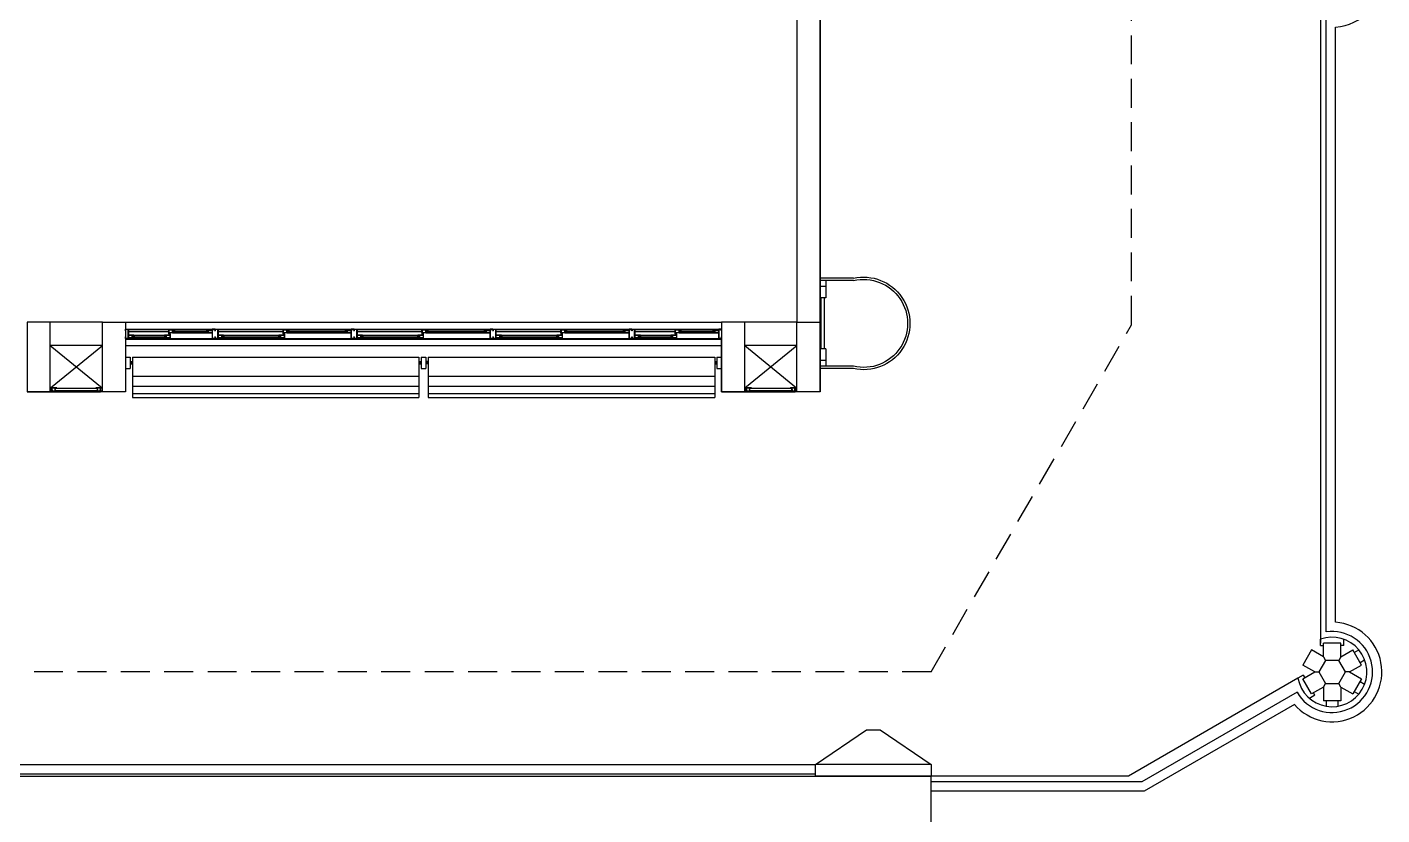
# Model space of a CAD drawing. Header units: millimetres. Extents: x 2801 to 3319, y 1187 to 1422.
# Drawn here: x 3026.32 to 3038.03, y 1337.69 to 1344.5 of the extents above; entities that cross this region are included whole.
import ezdxf

# ---------------------------------------------------------------- set-up
doc = ezdxf.new("R2010")
doc.units = ezdxf.units.MM
doc.linetypes.add('HIDDEN', pattern=[0.375, 0.25, -0.125])
for name, color, linetype in [('AR- ALV1', 235, 'Continuous'), ('AR-ALV', 2, 'Continuous'), ('AR-BRISES', 1, 'Continuous'), ('AR-CORRIMAO-V1', 2, 'Continuous'), ('AR-ESQ', 1, 'Continuous'), ('AR-ESTC', 3, 'Continuous'), ('AR-ESTMA-C', 3, 'Continuous'), ('AR-ESTMA-V', 1, 'Continuous'), ('AR-PEITORIL', 1, 'Continuous'), ('AR-PISO-V1', 1, 'Continuous'), ('AR-PROJ', 1, 'HIDDEN'), ('AR-SHAFT', 1, 'Continuous'), ('BR-LINHAS', 1, 'Continuous'), ('BR-MONTANTE', 242, 'Continuous'), ('BR-PAINEL', 1, 'Continuous'), ('BR-SUPORTE', 1, 'Continuous'), ('DT-ESQ-BAGUETE-C', 2, 'Continuous'), ('DT-ESQ-BAGUETE-V', 1, 'Continuous'), ('DT-ESQ-CHAPA DOBRADA-V', 1, 'Continuous'), ('DT-ESQ-PERFIL CADEIRA-C', 2, 'Continuous'), ('DT-ESQ-PERFIL CADEIRA-V', 1, 'Continuous'), ('DT-ESQ-PERFIL U SIMPLES-C', 2, 'Continuous'), ('DT-ESQ-PERFIL U-C', 2, 'Continuous'), ('DT-ESQ-PERFIL U-V', 1, 'Continuous'), ('DT-ESQ-VENEZIANA-C', 2, 'Continuous'), ('DT-ESQ-VENEZIANA-V', 2, 'Continuous'), ('DT-ESQ-VIDRO-C', 2, 'Continuous'), ('EQUIPAMENTO', 2, 'Continuous')]:
    doc.layers.add(name, color=color, linetype=linetype)

# ---------------------------------------------------------------- blocks, each defined once
blk = doc.blocks.new('EF40-P')
at = {"layer": 'DT-ESQ-BAGUETE-C', "color": 2, "ltscale": 0.1}
for points in [[(0.073, -0.125), (0.06, -0.125), (0.06, -0.124), (0.073, -0.124, 0.414214), (0.073, -0.123), (0.073, -0.112, 0.414214), (0.073, -0.112), (0.06, -0.112), (0.06, -0.11), (0.073, -0.11, -0.414214), (0.075, -0.112), (0.075, -0.124, -0.414214)], [(0.339, -0.125), (0.352, -0.125), (0.352, -0.124), (0.34, -0.124, -0.414214), (0.339, -0.123), (0.339, -0.112, -0.414214), (0.34, -0.112), (0.352, -0.112), (0.352, -0.11), (0.339, -0.11, 0.414214), (0.337, -0.112), (0.337, -0.124, 0.414214)], [(0.422, -0.08), (0.409, -0.08), (0.409, -0.079), (0.422, -0.079, 0.414214), (0.422, -0.078), (0.422, -0.067, 0.414214), (0.422, -0.067), (0.409, -0.067), (0.409, -0.065), (0.422, -0.065, -0.414214), (0.424, -0.067), (0.424, -0.079, -0.414214)], [(0.702, -0.08), (0.715, -0.08), (0.715, -0.079), (0.702, -0.079, -0.414214), (0.702, -0.078), (0.702, -0.067, -0.414214), (0.702, -0.067), (0.715, -0.067), (0.715, -0.065), (0.702, -0.065, 0.414214), (0.7, -0.067), (0.7, -0.079, 0.414214)], [(0.848, -0.125), (0.835, -0.125), (0.835, -0.124), (0.848, -0.124, 0.414214), (0.848, -0.123), (0.848, -0.112, 0.414214), (0.848, -0.112), (0.835, -0.112), (0.835, -0.11), (0.848, -0.11, -0.414214), (0.85, -0.112), (0.85, -0.124, -0.414214)], [(1.326, -0.125), (1.34, -0.125), (1.34, -0.124), (1.327, -0.124, -0.414214), (1.326, -0.123), (1.326, -0.112, -0.414214), (1.327, -0.112), (1.34, -0.112), (1.34, -0.11), (1.326, -0.11, 0.414214), (1.325, -0.112), (1.325, -0.124, 0.414214)], [(1.41, -0.08), (1.396, -0.08), (1.396, -0.079), (1.409, -0.079, 0.414214), (1.41, -0.078), (1.41, -0.067, 0.414214), (1.409, -0.067), (1.396, -0.067), (1.396, -0.065), (1.41, -0.065, -0.414214), (1.411, -0.067), (1.411, -0.079, -0.414214)], [(1.901, -0.08), (1.915, -0.08), (1.915, -0.079), (1.902, -0.079, -0.414214), (1.901, -0.078), (1.901, -0.067, -0.414214), (1.902, -0.067), (1.915, -0.067), (1.915, -0.065), (1.901, -0.065, 0.414214), (1.9, -0.067), (1.9, -0.079, 0.414214)], [(2.048, -0.125), (2.035, -0.125), (2.035, -0.124), (2.048, -0.124, 0.414214), (2.048, -0.123), (2.048, -0.112, 0.414214), (2.048, -0.112), (2.035, -0.112), (2.035, -0.11), (2.048, -0.11, -0.414214), (2.05, -0.112), (2.05, -0.124, -0.414214)], [(2.526, -0.125), (2.54, -0.125), (2.54, -0.124), (2.527, -0.124, -0.414214), (2.526, -0.123), (2.526, -0.112, -0.414214), (2.527, -0.112), (2.54, -0.112), (2.54, -0.11), (2.526, -0.11, 0.414214), (2.525, -0.112), (2.525, -0.124, 0.414214)], [(2.61, -0.08), (2.596, -0.08), (2.596, -0.079), (2.609, -0.079, 0.414214), (2.61, -0.078), (2.61, -0.067, 0.414214), (2.609, -0.067), (2.596, -0.067), (2.596, -0.065), (2.61, -0.065, -0.414214), (2.611, -0.067), (2.611, -0.079, -0.414214)], [(3.101, -0.08), (3.115, -0.08), (3.115, -0.079), (3.102, -0.079, -0.414214), (3.101, -0.078), (3.101, -0.067, -0.414214), (3.102, -0.067), (3.115, -0.067), (3.115, -0.065), (3.101, -0.065, 0.414214), (3.1, -0.067), (3.1, -0.079, 0.414214)], [(3.248, -0.125), (3.235, -0.125), (3.235, -0.124), (3.248, -0.124, 0.414214), (3.248, -0.123), (3.248, -0.112, 0.414214), (3.248, -0.112), (3.235, -0.112), (3.235, -0.11), (3.248, -0.11, -0.414214), (3.25, -0.112), (3.25, -0.124, -0.414214)], [(3.726, -0.125), (3.74, -0.125), (3.74, -0.124), (3.727, -0.124, -0.414214), (3.726, -0.123), (3.726, -0.112, -0.414214), (3.727, -0.112), (3.74, -0.112), (3.74, -0.11), (3.726, -0.11, 0.414214), (3.725, -0.112), (3.725, -0.124, 0.414214)], [(3.81, -0.08), (3.796, -0.08), (3.796, -0.079), (3.809, -0.079, 0.414214), (3.81, -0.078), (3.81, -0.067, 0.414214), (3.809, -0.067), (3.796, -0.067), (3.796, -0.065), (3.81, -0.065, -0.414214), (3.811, -0.067), (3.811, -0.079, -0.414214)], [(4.301, -0.08), (4.315, -0.08), (4.315, -0.079), (4.302, -0.079, -0.414214), (4.301, -0.078), (4.301, -0.067, -0.414214), (4.302, -0.067), (4.315, -0.067), (4.315, -0.065), (4.301, -0.065, 0.414214), (4.3, -0.067), (4.3, -0.079, 0.414214)], [(4.448, -0.125), (4.435, -0.125), (4.435, -0.124), (4.448, -0.124, 0.414214), (4.448, -0.123), (4.448, -0.112, 0.414214), (4.448, -0.112), (4.435, -0.112), (4.435, -0.11), (4.448, -0.11, -0.414214), (4.45, -0.112), (4.45, -0.124, -0.414214)], [(4.714, -0.125), (4.727, -0.125), (4.727, -0.124), (4.714, -0.124, -0.414214), (4.714, -0.123), (4.714, -0.112, -0.414214), (4.714, -0.112), (4.727, -0.112), (4.727, -0.11), (4.714, -0.11, 0.414214), (4.712, -0.112), (4.712, -0.124, 0.414214)], [(4.797, -0.08), (4.784, -0.08), (4.784, -0.079), (4.797, -0.079, 0.414214), (4.797, -0.078), (4.797, -0.067, 0.414214), (4.797, -0.067), (4.784, -0.067), (4.784, -0.065), (4.797, -0.065, -0.414214), (4.799, -0.067), (4.799, -0.079, -0.414214)], [(5.076, -0.08), (5.09, -0.08), (5.09, -0.079), (5.077, -0.079, -0.414214), (5.076, -0.078), (5.076, -0.067, -0.414214), (5.077, -0.067), (5.09, -0.067), (5.09, -0.065), (5.076, -0.065, 0.414214), (5.075, -0.067), (5.075, -0.079, 0.414214)]]:
    blk.add_lwpolyline(points, format="xyb", close=True, dxfattribs=at)
at = {"layer": 'DT-ESQ-BAGUETE-V', "color": 1, "ltscale": 0.1}
for p, q in [((0.073, -0.11), (0.339, -0.11)), ((0.848, -0.11), (1.326, -0.11)), ((2.048, -0.11), (2.526, -0.11)), ((3.248, -0.11), (3.726, -0.11)), ((4.448, -0.11), (4.714, -0.11))]:
    blk.add_line(p, q, dxfattribs=at)
at = {"layer": 'DT-ESQ-BAGUETE-V', "ltscale": 0.1}
for p, q in [((0.422, -0.065), (0.702, -0.065)), ((1.41, -0.065), (1.901, -0.065)), ((2.61, -0.065), (3.101, -0.065)), ((3.81, -0.065), (4.301, -0.065)), ((4.797, -0.065), (5.076, -0.065))]:
    blk.add_line(p, q, dxfattribs=at)
at = {"layer": 'DT-ESQ-CHAPA DOBRADA-V', "ltscale": 0.1}
for p, q in [((0.025, -0.077), (0.374, -0.077)), ((0.025, -0.08), (0.374, -0.08)), ((0.8, -0.077), (1.361, -0.077)), ((0.8, -0.08), (1.361, -0.08)), ((4.4, -0.077), (4.749, -0.077)), ((4.4, -0.08), (4.749, -0.08))]:
    blk.add_line(p, q, dxfattribs=at)
at = {"layer": 'DT-ESQ-CHAPA DOBRADA-V', "color": 1, "ltscale": 0.1}
for p, q in [((2, -0.077), (2.561, -0.077)), ((2, -0.08), (2.561, -0.08)), ((3.2, -0.077), (3.761, -0.077)), ((3.2, -0.08), (3.761, -0.08))]:
    blk.add_line(p, q, dxfattribs=at)
at = {"layer": 'DT-ESQ-PERFIL CADEIRA-C', "color": 2, "ltscale": 0.1}
for p, q in [((0.376, -0.088), (0.422, -0.088)), ((0.75, -0.088), (0.702, -0.088)), ((1.363, -0.088), (1.41, -0.088)), ((1.95, -0.088), (1.901, -0.088)), ((2.563, -0.088), (2.61, -0.088)), ((3.15, -0.088), (3.101, -0.088)), ((3.763, -0.088), (3.81, -0.088)), ((4.35, -0.088), (4.301, -0.088)), ((4.751, -0.088), (4.797, -0.088)), ((5.125, -0.088), (5.076, -0.088)), ((0.025, -0.134), (0.073, -0.134)), ((0.385, -0.134), (0.339, -0.134)), ((0.8, -0.134), (0.848, -0.134)), ((1.373, -0.134), (1.326, -0.134)), ((2, -0.134), (2.048, -0.134)), ((2.573, -0.134), (2.526, -0.134)), ((3.2, -0.134), (3.248, -0.134)), ((3.773, -0.134), (3.726, -0.134)), ((4.76, -0.134), (4.714, -0.134))]:
    blk.add_line(p, q, dxfattribs=at)
at = {"layer": 'DT-ESQ-PERFIL CADEIRA-C', "ltscale": 0.1}
blk.add_line((4.4, -0.134), (4.448, -0.134), dxfattribs=at)
at = {"layer": 'DT-ESQ-PERFIL CADEIRA-C', "color": 2, "ltscale": 0.1}
for points in [[(0.073, -0.135), (0.025, -0.135), (0.025, -0.134), (0.06, -0.134, -0.198912), (0.059, -0.133, -0.198913), (0.058, -0.132), (0.058, -0.112, 0.414214), (0.058, -0.112), (0.025, -0.112), (0.025, -0.11), (0.058, -0.11, -0.414214), (0.06, -0.112), (0.06, -0.124), (0.06, -0.125), (0.06, -0.132), (0.073, -0.132, -1)], [(0.339, -0.132, 1), (0.339, -0.135), (0.385, -0.135, 0.414214), (0.387, -0.133), (0.387, -0.112, 0.414214), (0.385, -0.11), (0.354, -0.11, 0.414214), (0.352, -0.112), (0.352, -0.132)], [(0.352, -0.134, 0.198913), (0.354, -0.133, 0.198913), (0.354, -0.132), (0.354, -0.112, -0.414214), (0.354, -0.112), (0.385, -0.112, -0.414214), (0.386, -0.112), (0.386, -0.133, -0.414214), (0.385, -0.134)], [(0.422, -0.087, -1), (0.422, -0.09), (0.376, -0.09, -0.414214), (0.374, -0.088), (0.374, -0.067, -0.414214), (0.376, -0.065), (0.407, -0.065, -0.414214), (0.409, -0.067), (0.409, -0.087)], [(0.409, -0.088, -0.198913), (0.408, -0.088, -0.198913), (0.407, -0.087), (0.407, -0.067, 0.414214), (0.407, -0.067), (0.376, -0.067, 0.414214), (0.375, -0.067), (0.375, -0.088, 0.414214), (0.376, -0.088)], [(0.702, -0.09), (0.75, -0.09), (0.75, -0.088), (0.715, -0.088, 0.198912), (0.716, -0.088, 0.198913), (0.716, -0.087), (0.716, -0.067, -0.414214), (0.717, -0.067), (0.75, -0.067), (0.75, -0.065), (0.716, -0.065, 0.414214), (0.715, -0.067), (0.715, -0.079), (0.715, -0.08), (0.715, -0.087), (0.702, -0.087, 1)], [(0.848, -0.135), (0.8, -0.135), (0.8, -0.134), (0.835, -0.134, -0.198912), (0.834, -0.133, -0.198913), (0.833, -0.132), (0.833, -0.112, 0.414214), (0.833, -0.112), (0.8, -0.112), (0.8, -0.11), (0.833, -0.11, -0.414214), (0.835, -0.112), (0.835, -0.124), (0.835, -0.125), (0.835, -0.132), (0.848, -0.132, -1)], [(1.326, -0.132, 1), (1.326, -0.135), (1.373, -0.135, 0.414214), (1.375, -0.133), (1.375, -0.112, 0.414214), (1.373, -0.11), (1.341, -0.11, 0.414214), (1.34, -0.112), (1.34, -0.132)], [(1.34, -0.134, 0.198913), (1.341, -0.133, 0.198913), (1.341, -0.132), (1.341, -0.112, -0.414214), (1.342, -0.112), (1.373, -0.112, -0.414214), (1.373, -0.112), (1.373, -0.133, -0.414214), (1.373, -0.134)], [(1.41, -0.087, -1), (1.41, -0.09), (1.363, -0.09, -0.414214), (1.361, -0.088), (1.361, -0.067, -0.414214), (1.363, -0.065), (1.395, -0.065, -0.414214), (1.396, -0.067), (1.396, -0.087)], [(1.396, -0.088, -0.198913), (1.395, -0.088, -0.198913), (1.395, -0.087), (1.395, -0.067, 0.414214), (1.394, -0.067), (1.363, -0.067, 0.414214), (1.363, -0.067), (1.363, -0.088, 0.414214), (1.363, -0.088)], [(1.901, -0.09), (1.95, -0.09), (1.95, -0.088), (1.915, -0.088, 0.198912), (1.916, -0.088, 0.198913), (1.916, -0.087), (1.916, -0.067, -0.414214), (1.917, -0.067), (1.95, -0.067), (1.95, -0.065), (1.916, -0.065, 0.414214), (1.915, -0.067), (1.915, -0.079), (1.915, -0.08), (1.915, -0.087), (1.901, -0.087, 1)], [(2.048, -0.135), (2, -0.135), (2, -0.134), (2.035, -0.134, -0.198912), (2.034, -0.133, -0.198913), (2.033, -0.132), (2.033, -0.112, 0.414214), (2.033, -0.112), (2, -0.112), (2, -0.11), (2.033, -0.11, -0.414214), (2.035, -0.112), (2.035, -0.124), (2.035, -0.125), (2.035, -0.132), (2.048, -0.132, -1)], [(2.526, -0.132, 1), (2.526, -0.135), (2.573, -0.135, 0.414214), (2.575, -0.133), (2.575, -0.112, 0.414214), (2.573, -0.11), (2.541, -0.11, 0.414214), (2.54, -0.112), (2.54, -0.132)], [(2.54, -0.134, 0.198913), (2.541, -0.133, 0.198913), (2.541, -0.132), (2.541, -0.112, -0.414214), (2.542, -0.112), (2.573, -0.112, -0.414214), (2.573, -0.112), (2.573, -0.133, -0.414214), (2.573, -0.134)], [(2.61, -0.087, -1), (2.61, -0.09), (2.563, -0.09, -0.414214), (2.561, -0.088), (2.561, -0.067, -0.414214), (2.563, -0.065), (2.595, -0.065, -0.414214), (2.596, -0.067), (2.596, -0.087)], [(2.596, -0.088, -0.198913), (2.595, -0.088, -0.198913), (2.595, -0.087), (2.595, -0.067, 0.414214), (2.594, -0.067), (2.563, -0.067, 0.414214), (2.563, -0.067), (2.563, -0.088, 0.414214), (2.563, -0.088)], [(3.101, -0.09), (3.15, -0.09), (3.15, -0.088), (3.115, -0.088, 0.198912), (3.116, -0.088, 0.198913), (3.116, -0.087), (3.116, -0.067, -0.414214), (3.117, -0.067), (3.15, -0.067), (3.15, -0.065), (3.116, -0.065, 0.414214), (3.115, -0.067), (3.115, -0.079), (3.115, -0.08), (3.115, -0.087), (3.101, -0.087, 1)], [(3.248, -0.135), (3.2, -0.135), (3.2, -0.134), (3.235, -0.134, -0.198912), (3.234, -0.133, -0.198913), (3.233, -0.132), (3.233, -0.112, 0.414214), (3.233, -0.112), (3.2, -0.112), (3.2, -0.11), (3.233, -0.11, -0.414214), (3.235, -0.112), (3.235, -0.124), (3.235, -0.125), (3.235, -0.132), (3.248, -0.132, -1)], [(3.726, -0.132, 1), (3.726, -0.135), (3.773, -0.135, 0.414214), (3.775, -0.133), (3.775, -0.112, 0.414214), (3.773, -0.11), (3.741, -0.11, 0.414214), (3.74, -0.112), (3.74, -0.132)], [(3.74, -0.134, 0.198913), (3.741, -0.133, 0.198913), (3.741, -0.132), (3.741, -0.112, -0.414214), (3.742, -0.112), (3.773, -0.112, -0.414214), (3.773, -0.112), (3.773, -0.133, -0.414214), (3.773, -0.134)], [(3.81, -0.087, -1), (3.81, -0.09), (3.763, -0.09, -0.414214), (3.761, -0.088), (3.761, -0.067, -0.414214), (3.763, -0.065), (3.795, -0.065, -0.414214), (3.796, -0.067), (3.796, -0.087)], [(3.796, -0.088, -0.198913), (3.795, -0.088, -0.198913), (3.795, -0.087), (3.795, -0.067, 0.414214), (3.794, -0.067), (3.763, -0.067, 0.414214), (3.763, -0.067), (3.763, -0.088, 0.414214), (3.763, -0.088)], [(4.301, -0.09), (4.35, -0.09), (4.35, -0.088), (4.315, -0.088, 0.198912), (4.316, -0.088, 0.198913), (4.316, -0.087), (4.316, -0.067, -0.414214), (4.317, -0.067), (4.35, -0.067), (4.35, -0.065), (4.316, -0.065, 0.414214), (4.315, -0.067), (4.315, -0.079), (4.315, -0.08), (4.315, -0.087), (4.301, -0.087, 1)], [(4.448, -0.135), (4.4, -0.135), (4.4, -0.134), (4.435, -0.134, -0.198912), (4.434, -0.133, -0.198913), (4.433, -0.132), (4.433, -0.112, 0.414214), (4.433, -0.112), (4.4, -0.112), (4.4, -0.11), (4.433, -0.11, -0.414214), (4.435, -0.112), (4.435, -0.124), (4.435, -0.125), (4.435, -0.132), (4.448, -0.132, -1)], [(4.714, -0.132, 1), (4.714, -0.135), (4.76, -0.135, 0.414214), (4.762, -0.133), (4.762, -0.112, 0.414214), (4.76, -0.11), (4.729, -0.11, 0.414214), (4.727, -0.112), (4.727, -0.132)], [(4.727, -0.134, 0.198913), (4.729, -0.133, 0.198913), (4.729, -0.132), (4.729, -0.112, -0.414214), (4.729, -0.112), (4.76, -0.112, -0.414214), (4.761, -0.112), (4.761, -0.133, -0.414214), (4.76, -0.134)], [(4.797, -0.087, -1), (4.797, -0.09), (4.751, -0.09, -0.414214), (4.749, -0.088), (4.749, -0.067, -0.414214), (4.751, -0.065), (4.782, -0.065, -0.414214), (4.784, -0.067), (4.784, -0.087)], [(4.784, -0.088, -0.198913), (4.783, -0.088, -0.198913), (4.782, -0.087), (4.782, -0.067, 0.414214), (4.782, -0.067), (4.751, -0.067, 0.414214), (4.75, -0.067), (4.75, -0.088, 0.414214), (4.751, -0.088)], [(5.076, -0.09), (5.125, -0.09), (5.125, -0.088), (5.09, -0.088, 0.198912), (5.091, -0.088, 0.198913), (5.091, -0.087), (5.091, -0.067, -0.414214), (5.092, -0.067), (5.125, -0.067), (5.125, -0.065), (5.091, -0.065, 0.414214), (5.09, -0.067), (5.09, -0.079), (5.09, -0.08), (5.09, -0.087), (5.076, -0.087, 1)]]:
    blk.add_lwpolyline(points, format="xyb", close=True, dxfattribs=at)
at = {"layer": 'DT-ESQ-PERFIL CADEIRA-V', "ltscale": 0.1}
for p, q in [((0.407, -0.09), (0.702, -0.09)), ((1.395, -0.09), (1.901, -0.09))]:
    blk.add_line(p, q, dxfattribs=at)
at = {"layer": 'DT-ESQ-PERFIL CADEIRA-V', "color": 1, "ltscale": 0.1}
for p, q in [((2.595, -0.09), (3.101, -0.09)), ((3.795, -0.09), (4.301, -0.09)), ((4.782, -0.09), (5.076, -0.09)), ((0.073, -0.135), (0.339, -0.135)), ((0.848, -0.135), (1.326, -0.135)), ((2.048, -0.135), (2.526, -0.135)), ((4.448, -0.135), (4.714, -0.135))]:
    blk.add_line(p, q, dxfattribs=at)
at = {"layer": 'DT-ESQ-PERFIL CADEIRA-V', "color": 2, "ltscale": 0.1}
blk.add_line((3.248, -0.135), (3.726, -0.135), dxfattribs=at)
at = {"layer": 'DT-ESQ-PERFIL U SIMPLES-C', "color": 2, "ltscale": 0.1}
for points in [[(0.376, -0.102), (0.384, -0.102), (0.384, -0.1), (0.376, -0.1, -0.414214), (0.375, -0.1), (0.375, -0.092, -0.414214), (0.376, -0.091), (0.384, -0.091), (0.384, -0.09), (0.376, -0.09, 0.414214), (0.374, -0.092), (0.374, -0.1, 0.414214)], [(0.385, -0.098), (0.378, -0.098), (0.378, -0.1), (0.385, -0.1, -0.414214), (0.386, -0.1), (0.386, -0.108, -0.414214), (0.385, -0.109), (0.378, -0.109), (0.378, -0.11), (0.385, -0.11, 0.414214), (0.387, -0.108), (0.387, -0.1, 0.414214)], [(1.363, -0.102), (1.371, -0.102), (1.371, -0.1), (1.363, -0.1, -0.414214), (1.363, -0.1), (1.363, -0.092, -0.414214), (1.363, -0.091), (1.371, -0.091), (1.371, -0.09), (1.363, -0.09, 0.414214), (1.361, -0.092), (1.361, -0.1, 0.414214)], [(1.373, -0.098), (1.365, -0.098), (1.365, -0.1), (1.373, -0.1, -0.414214), (1.373, -0.1), (1.373, -0.108, -0.414214), (1.373, -0.109), (1.365, -0.109), (1.365, -0.11), (1.373, -0.11, 0.414214), (1.375, -0.108), (1.375, -0.1, 0.414214)], [(2.563, -0.102), (2.571, -0.102), (2.571, -0.1), (2.563, -0.1, -0.414214), (2.563, -0.1), (2.563, -0.092, -0.414214), (2.563, -0.091), (2.571, -0.091), (2.571, -0.09), (2.563, -0.09, 0.414214), (2.561, -0.092), (2.561, -0.1, 0.414214)], [(2.573, -0.098), (2.565, -0.098), (2.565, -0.1), (2.573, -0.1, -0.414214), (2.573, -0.1), (2.573, -0.108, -0.414214), (2.573, -0.109), (2.565, -0.109), (2.565, -0.11), (2.573, -0.11, 0.414214), (2.575, -0.108), (2.575, -0.1, 0.414214)], [(3.763, -0.102), (3.771, -0.102), (3.771, -0.1), (3.763, -0.1, -0.414214), (3.763, -0.1), (3.763, -0.092, -0.414214), (3.763, -0.091), (3.771, -0.091), (3.771, -0.09), (3.763, -0.09, 0.414214), (3.761, -0.092), (3.761, -0.1, 0.414214)], [(3.773, -0.098), (3.765, -0.098), (3.765, -0.1), (3.773, -0.1, -0.414214), (3.773, -0.1), (3.773, -0.108, -0.414214), (3.773, -0.109), (3.765, -0.109), (3.765, -0.11), (3.773, -0.11, 0.414214), (3.775, -0.108), (3.775, -0.1, 0.414214)], [(4.751, -0.102), (4.759, -0.102), (4.759, -0.1), (4.751, -0.1, -0.414214), (4.75, -0.1), (4.75, -0.092, -0.414214), (4.751, -0.091), (4.759, -0.091), (4.759, -0.09), (4.751, -0.09, 0.414214), (4.749, -0.092), (4.749, -0.1, 0.414214)], [(4.76, -0.098), (4.752, -0.098), (4.752, -0.1), (4.76, -0.1, -0.414214), (4.761, -0.1), (4.761, -0.108, -0.414214), (4.76, -0.109), (4.752, -0.109), (4.752, -0.11), (4.76, -0.11, 0.414214), (4.762, -0.108), (4.762, -0.1, 0.414214)]]:
    blk.add_lwpolyline(points, format="xyb", close=True, dxfattribs=at)
at = {"layer": 'DT-ESQ-PERFIL U-C', "color": 2, "ltscale": 0.1}
for points in [[(0, -0.062, -0.414214), (0.001, -0.06), (0.023, -0.06, -0.414214), (0.025, -0.062), (0.025, -0.139, -0.414214), (0.023, -0.14), (0.001, -0.14, -0.414214), (0, -0.139), (0, -0.125), (0.001, -0.125), (0.001, -0.138, 0.414214), (0.002, -0.139), (0.023, -0.139, 0.414214), (0.023, -0.138), (0.023, -0.062, 0.414214), (0.023, -0.062), (0.002, -0.062, 0.414214), (0.001, -0.062), (0.001, -0.075), (0, -0.075)], [(0.775, -0.062, 0.414214), (0.773, -0.06), (0.751, -0.06, 0.414214), (0.75, -0.062), (0.75, -0.139, 0.414214), (0.751, -0.14), (0.773, -0.14, 0.414214), (0.775, -0.139), (0.775, -0.125), (0.773, -0.125), (0.773, -0.138, -0.414214), (0.773, -0.139), (0.752, -0.139, -0.414214), (0.751, -0.138), (0.751, -0.062, -0.414214), (0.752, -0.062), (0.773, -0.062, -0.414214), (0.773, -0.062), (0.773, -0.075), (0.775, -0.075)], [(0.775, -0.062, -0.414214), (0.776, -0.06), (0.798, -0.06, -0.414214), (0.8, -0.062), (0.8, -0.139, -0.414214), (0.798, -0.14), (0.776, -0.14, -0.414214), (0.775, -0.139), (0.775, -0.125), (0.776, -0.125), (0.776, -0.138, 0.414214), (0.777, -0.139), (0.798, -0.139, 0.414214), (0.798, -0.138), (0.798, -0.062, 0.414214), (0.798, -0.062), (0.777, -0.062, 0.414214), (0.776, -0.062), (0.776, -0.075), (0.775, -0.075)], [(1.975, -0.062, 0.414214), (1.973, -0.06), (1.951, -0.06, 0.414214), (1.95, -0.062), (1.95, -0.139, 0.414214), (1.951, -0.14), (1.973, -0.14, 0.414214), (1.975, -0.139), (1.975, -0.125), (1.973, -0.125), (1.973, -0.138, -0.414214), (1.973, -0.139), (1.952, -0.139, -0.414214), (1.951, -0.138), (1.951, -0.062, -0.414214), (1.952, -0.062), (1.973, -0.062, -0.414214), (1.973, -0.062), (1.973, -0.075), (1.975, -0.075)], [(1.975, -0.062, -0.414214), (1.976, -0.06), (1.998, -0.06, -0.414214), (2, -0.062), (2, -0.139, -0.414214), (1.998, -0.14), (1.976, -0.14, -0.414214), (1.975, -0.139), (1.975, -0.125), (1.976, -0.125), (1.976, -0.138, 0.414214), (1.977, -0.139), (1.998, -0.139, 0.414214), (1.998, -0.138), (1.998, -0.062, 0.414214), (1.998, -0.062), (1.977, -0.062, 0.414214), (1.976, -0.062), (1.976, -0.075), (1.975, -0.075)], [(3.175, -0.062, 0.414214), (3.173, -0.06), (3.151, -0.06, 0.414214), (3.15, -0.062), (3.15, -0.139, 0.414214), (3.151, -0.14), (3.173, -0.14, 0.414214), (3.175, -0.139), (3.175, -0.125), (3.173, -0.125), (3.173, -0.138, -0.414214), (3.173, -0.139), (3.152, -0.139, -0.414214), (3.151, -0.138), (3.151, -0.062, -0.414214), (3.152, -0.062), (3.173, -0.062, -0.414214), (3.173, -0.062), (3.173, -0.075), (3.175, -0.075)], [(3.175, -0.062, -0.414214), (3.176, -0.06), (3.198, -0.06, -0.414214), (3.2, -0.062), (3.2, -0.139, -0.414214), (3.198, -0.14), (3.176, -0.14, -0.414214), (3.175, -0.139), (3.175, -0.125), (3.176, -0.125), (3.176, -0.138, 0.414214), (3.177, -0.139), (3.198, -0.139, 0.414214), (3.198, -0.138), (3.198, -0.062, 0.414214), (3.198, -0.062), (3.177, -0.062, 0.414214), (3.176, -0.062), (3.176, -0.075), (3.175, -0.075)], [(4.375, -0.062, 0.414214), (4.373, -0.06), (4.351, -0.06, 0.414214), (4.35, -0.062), (4.35, -0.139, 0.414214), (4.351, -0.14), (4.373, -0.14, 0.414214), (4.375, -0.139), (4.375, -0.125), (4.373, -0.125), (4.373, -0.138, -0.414214), (4.373, -0.139), (4.352, -0.139, -0.414214), (4.351, -0.138), (4.351, -0.062, -0.414214), (4.352, -0.062), (4.373, -0.062, -0.414214), (4.373, -0.062), (4.373, -0.075), (4.375, -0.075)], [(4.375, -0.062, -0.414214), (4.376, -0.06), (4.398, -0.06, -0.414214), (4.4, -0.062), (4.4, -0.139, -0.414214), (4.398, -0.14), (4.376, -0.14, -0.414214), (4.375, -0.139), (4.375, -0.125), (4.376, -0.125), (4.376, -0.138, 0.414214), (4.377, -0.139), (4.398, -0.139, 0.414214), (4.398, -0.138), (4.398, -0.062, 0.414214), (4.398, -0.062), (4.377, -0.062, 0.414214), (4.376, -0.062), (4.376, -0.075), (4.375, -0.075)], [(5.15, -0.062, 0.414214), (5.148, -0.06), (5.126, -0.06, 0.414214), (5.125, -0.062), (5.125, -0.139, 0.414214), (5.126, -0.14), (5.148, -0.14, 0.414214), (5.15, -0.139), (5.15, -0.125), (5.148, -0.125), (5.148, -0.138, -0.414214), (5.148, -0.139), (5.127, -0.139, -0.414214), (5.126, -0.138), (5.126, -0.062, -0.414214), (5.127, -0.062), (5.148, -0.062, -0.414214), (5.148, -0.062), (5.148, -0.075), (5.15, -0.075)]]:
    blk.add_lwpolyline(points, format="xyb", close=True, dxfattribs=at)
at = {"layer": 'DT-ESQ-PERFIL U-V', "color": 1, "ltscale": 0.1}
for p, q in [((0.023, -0.06), (0.751, -0.06)), ((0.798, -0.06), (1.951, -0.06)), ((1.998, -0.06), (3.151, -0.06)), ((4.398, -0.06), (5.126, -0.06)), ((0.023, -0.14), (0.751, -0.14)), ((0.798, -0.14), (1.951, -0.14)), ((1.998, -0.14), (3.151, -0.14)), ((4.398, -0.14), (5.126, -0.14))]:
    blk.add_line(p, q, dxfattribs=at)
at = {"layer": 'DT-ESQ-PERFIL U-V', "ltscale": 0.1}
for p, q in [((3.198, -0.06), (4.351, -0.06)), ((3.198, -0.14), (4.351, -0.14))]:
    blk.add_line(p, q, dxfattribs=at)
at = {"layer": 'DT-ESQ-VIDRO-C', "ltscale": 0.1}
for points in [[(0.713, -0.085), (0.713, -0.082), (0.411, -0.082), (0.411, -0.085)], [(1.912, -0.085), (1.912, -0.082), (1.399, -0.082), (1.399, -0.085)], [(3.112, -0.085), (3.112, -0.082), (2.599, -0.082), (2.599, -0.085)], [(4.312, -0.085), (4.312, -0.082), (3.799, -0.082), (3.799, -0.085)], [(5.087, -0.085), (5.087, -0.082), (4.786, -0.082), (4.786, -0.085)], [(0.063, -0.13), (0.063, -0.127), (0.349, -0.127), (0.349, -0.13)], [(0.838, -0.13), (0.838, -0.127), (1.337, -0.127), (1.337, -0.13)], [(2.038, -0.13), (2.038, -0.127), (2.537, -0.127), (2.537, -0.13)], [(3.238, -0.13), (3.238, -0.127), (3.737, -0.127), (3.737, -0.13)], [(4.438, -0.13), (4.438, -0.127), (4.724, -0.127), (4.724, -0.13)]]:
    blk.add_lwpolyline(points, close=True, dxfattribs=at)
blk = doc.blocks.new('BR-MODULO1')
at = {"layer": 'BR-LINHAS'}
for p, q in [((0.06, -0.265), (2.535, -0.265)), ((2.615, -0.265), (5.09, -0.265)), ((0.06, -0.352), (2.535, -0.352)), ((0.06, -0.415), (2.535, -0.415)), ((2.615, -0.352), (5.09, -0.352)), ((2.615, -0.415), (5.09, -0.415))]:
    blk.add_line(p, q, dxfattribs=at)
at = {"layer": 'BR-MONTANTE'}
for p, q in [((0, -0.1), (0, -0.2)), ((0, -0.1), (0.04, -0.1)), ((0.04, -0.1), (0.04, -0.2)), ((2.555, -0.1), (2.595, -0.1)), ((2.555, -0.1), (2.555, -0.2)), ((2.595, -0.1), (2.595, -0.2)), ((5.11, -0.1), (5.11, -0.2)), ((5.11, -0.1), (5.15, -0.1)), ((5.15, -0.1), (5.15, -0.2)), ((0, -0.2), (0.04, -0.2)), ((2.555, -0.2), (2.595, -0.2)), ((5.11, -0.2), (5.15, -0.2))]:
    blk.add_line(p, q, dxfattribs=at)
at = {"layer": 'BR-PAINEL'}
for p, q in [((0.06, -0.1), (2.535, -0.1)), ((0.06, -0.1), (0.06, -0.45)), ((2.535, -0.1), (2.535, -0.45)), ((2.615, -0.1), (2.615, -0.45)), ((2.615, -0.1), (5.09, -0.1)), ((5.09, -0.1), (5.09, -0.45)), ((0.06, -0.45), (2.535, -0.45)), ((2.615, -0.45), (5.09, -0.45))]:
    blk.add_line(p, q, dxfattribs=at)
at = {"layer": 'BR-SUPORTE'}
for p, q in [((0.04, -0.14), (0.06, -0.14)), ((0.04, -0.16), (0.06, -0.16)), ((0.05, -0.14), (0.05, -0.16)), ((2.535, -0.14), (2.555, -0.14)), ((2.535, -0.16), (2.555, -0.16)), ((2.545, -0.14), (2.545, -0.16)), ((2.615, -0.14), (2.595, -0.14)), ((2.615, -0.16), (2.595, -0.16)), ((2.605, -0.14), (2.605, -0.16)), ((5.09, -0.14), (5.11, -0.14)), ((5.09, -0.16), (5.11, -0.16)), ((5.1, -0.14), (5.1, -0.16))]:
    blk.add_line(p, q, dxfattribs=at)
blk = doc.blocks.new('EF01C-P')
at = {"layer": 'DT-ESQ-BAGUETE-C', "ltscale": 0.1}
for points in [[(0.002, 0.035), (0.015, 0.035), (0.015, 0.033), (0.002, 0.033), (0.002, 0.005), (0.015, 0.005), (0.015, 0.004), (0.002, 0.004, -0.414214), (0, 0.005), (0, 0.033, -0.414214)], [(0.448, 0.035), (0.435, 0.035), (0.435, 0.033), (0.448, 0.033), (0.448, 0.005), (0.435, 0.005), (0.435, 0.004), (0.448, 0.004, 0.414214), (0.45, 0.005), (0.45, 0.033, 0.414214)]]:
    blk.add_lwpolyline(points, format="xyb", close=True, dxfattribs=at)
at = {"layer": 'DT-ESQ-PERFIL CADEIRA-C', "ltscale": 0.1}
for points in [[(0.01, 0.002), (0.01, 0.003), (0.002, 0.003, 1), (0.002, 0), (0.015, 0, 0.414214), (0.016, 0.002), (0.016, 0.033), (0.043, 0.033)], [(0.043, 0.006), (0.018, 0.006), (0.018, 0.016), (0.016, 0.016), (0.016, 0.006, 0.414214), (0.018, 0.005), (0.043, 0.005), (0.056, 0.005, 1), (0.056, 0.008), (0.043, 0.008), (0.043, 0.02), (0.043, 0.032), (0.056, 0.032, 1), (0.056, 0.035), (0.043, 0.035), (0.016, 0.035, 0.414214), (0.015, 0.033), (0.015, 0.002), (0.002, 0.002)], [(0.041, 0.02), (0.041, 0.032, -0.414214), (0.043, 0.033), (0.056, 0.033)], [(0.041, 0.02), (0.041, 0.008, 0.414214), (0.043, 0.006), (0.056, 0.006)], [(0.407, 0.006), (0.432, 0.006), (0.432, 0.016), (0.433, 0.016), (0.433, 0.006, -0.414214), (0.432, 0.005), (0.407, 0.005), (0.394, 0.005, -1), (0.394, 0.008), (0.407, 0.008), (0.407, 0.02), (0.407, 0.032), (0.394, 0.032, -1), (0.394, 0.035), (0.407, 0.035), (0.433, 0.035, -0.414214), (0.435, 0.033), (0.435, 0.002), (0.448, 0.002)], [(0.408, 0.02), (0.408, 0.032, 0.414214), (0.407, 0.033), (0.394, 0.033)], [(0.408, 0.02), (0.408, 0.008, -0.414214), (0.407, 0.006), (0.394, 0.006)], [(0.44, 0.002), (0.44, 0.003), (0.448, 0.003, -1), (0.448, 0), (0.435, 0, -0.414214), (0.433, 0.002), (0.433, 0.033), (0.407, 0.033)]]:
    blk.add_lwpolyline(points, format="xyb", dxfattribs=at)
at = {"layer": 'DT-ESQ-PERFIL CADEIRA-V', "ltscale": 0.1}
blk.add_line((0.015, 0), (0.435, 0), dxfattribs=at)
at = {"layer": 'DT-ESQ-VENEZIANA-C', "ltscale": 0.1}
for p, q in [((0.043, 0.011), (0.407, 0.011)), ((0.043, 0.009), (0.407, 0.009))]:
    blk.add_line(p, q, dxfattribs=at)
at = {"layer": 'DT-ESQ-VENEZIANA-V', "ltscale": 0.1}
blk.add_line((0.043, 0.031), (0.407, 0.031), dxfattribs=at)
blk = doc.blocks.new('escada tipo marinheiro')
at = {"layer": 'EQUIPAMENTO'}
for p, q in [((-0.338, 0.01), (-0.05, 0.01)), ((-0.05, 0.01), (-0.05, -0.16)), ((-0.34, -0.01), (-0.05, -0.01)), ((-0.1, -0.01), (-0.1, -0.16)), ((-0.1, -0.06), (-0.05, -0.06)), ((-0.1, -0.16), (-0.05, -0.16)), ((-0.09, -0.6), (-0.09, -0.16)), ((-0.06, -0.6), (-0.06, -0.16)), ((-0.1, -0.6), (-0.05, -0.6)), ((-0.1, -0.6), (-0.1, -0.75)), ((-0.1, -0.7), (-0.05, -0.7)), ((-0.05, -0.6), (-0.05, -0.77)), ((-0.34, -0.75), (-0.05, -0.75)), ((-0.338, -0.77), (-0.05, -0.77))]:
    blk.add_line(p, q, dxfattribs=at)
for radius, start, end in [(0.4, 77.1777, 282.8223), (0.38, 76.8427, 283.1573)]:
    blk.add_arc((-0.427, -0.38), radius, start, end, dxfattribs=at)
blk = doc.blocks.new('pilar15')
at = {"layer": 'AR-ESTMA-C'}
for p, q in [((0.075, 0.25), (-0.075, 0.25)), ((-0.075, 0.13), (-0.075, 0.25)), ((0.075, 0.13), (0.075, 0.25)), ((-0.179, 0.19), (-0.254, 0.06)), ((-0.075, 0.13), (-0.179, 0.19)), ((-0.075, 0.13), (-0.058, 0.1)), ((0.075, 0.13), (0.058, 0.1)), ((0.075, 0.13), (0.179, 0.19)), ((0.254, 0.06), (0.179, 0.19)), ((-0.15, 0), (-0.254, 0.06)), ((-0.254, -0.06), (-0.15, 0)), ((-0.15, 0), (-0.115, 0)), ((0.15, 0), (0.115, 0)), ((0.15, 0), (0.254, 0.06)), ((0.15, 0), (0.254, -0.06)), ((-0.179, -0.19), (-0.254, -0.06)), ((-0.075, -0.13), (-0.058, -0.1)), ((0.075, -0.13), (0.058, -0.1)), ((0.254, -0.06), (0.179, -0.19)), ((-0.075, -0.13), (-0.179, -0.19)), ((-0.075, -0.13), (-0.075, -0.25)), ((0.075, -0.13), (0.179, -0.19)), ((0.075, -0.13), (0.075, -0.25)), ((0.075, -0.25), (-0.075, -0.25))]:
    blk.add_line(p, q, dxfattribs=at)
blk.add_lwpolyline([(0.058, 0.1), (-0.058, 0.1), (-0.115, 0), (-0.058, -0.1), (0.058, -0.1), (0.115, 0)], close=True, dxfattribs=at)

msp = doc.modelspace()

# ---------------------------------------------------------------- linework, layer by layer
at = {"layer": 'AR- ALV1'}
for p, q in [((3033.175, 1341.35), (3033.175, 1357.4)), ((3027.175, 1341.8), (3027.175, 1341.35)), ((3032.325, 1341.8), (3027.175, 1341.8)), ((3032.325, 1341.35), (3032.325, 1341.8)), ((3027.175, 1341.35), (3026.325, 1341.35)), ((3033.175, 1341.35), (3032.325, 1341.35))]:
    msp.add_line(p, q, dxfattribs=at)
at = {"layer": 'AR-ALV'}
for p, q in [((3032.975, 1350.275), (3032.975, 1341.95)), ((3033.175, 1350.275), (3033.175, 1341.95)), ((3026.975, 1341.95), (3026.525, 1341.95)), ((3032.975, 1341.95), (3032.525, 1341.95)), ((3026.975, 1341.75), (3026.525, 1341.75)), ((3032.975, 1341.75), (3032.525, 1341.75)), ((3032.975, 1341.75), (3032.525, 1341.75))]:
    msp.add_line(p, q, dxfattribs=at)
at = {"layer": 'AR-CORRIMAO-V1'}
for p, q in [((3037.549, 1339.276), (3037.549, 1344.583)), ((3037.629, 1339.358), (3037.629, 1344.5)), ((3037.296, 1338.754), (3035.954, 1337.979)), ((3037.273, 1338.649), (3035.975, 1337.899)), ((3021.135, 1338.129), (3033.135, 1338.129)), ((3021.135, 1338.049), (3033.135, 1338.049)), ((3035.954, 1337.979), (3034.135, 1337.979)), ((3035.975, 1337.899), (3034.135, 1337.899))]:
    msp.add_line(p, q, dxfattribs=at)
for centre, radius, start, end in [((3037.599, 1344.929), 0.43, 274.0006, 85.9994), ((3037.599, 1338.929), 0.43, 220.7222, 85.9992), ((3037.599, 1338.929), 0.35, 210.0001, 98.213)]:
    msp.add_arc(centre, radius, start, end, dxfattribs=at)
at = {"layer": 'AR-ESTC', "ltscale": 0.25}
for p, q in [((3033.135, 1338.129), (3033.578, 1338.429)), ((3033.578, 1338.429), (3033.696, 1338.429)), ((3033.696, 1338.429), (3034.135, 1338.129)), ((3034.135, 1338.129), (3033.135, 1338.129)), ((3033.135, 1338.029), (3033.135, 1338.129)), ((3034.135, 1338.129), (3034.135, 1338.029)), ((3034.135, 1338.029), (3033.135, 1338.029))]:
    msp.add_line(p, q, dxfattribs=at)
at = {"layer": 'AR-ESTC'}
for points in [[(3026.525, 1341.95), (3026.325, 1341.95), (3026.325, 1341.35), (3026.525, 1341.35)], [(3026.975, 1341.95), (3027.175, 1341.95), (3027.175, 1341.35), (3026.975, 1341.35)], [(3032.525, 1341.95), (3032.325, 1341.95), (3032.325, 1341.35), (3032.525, 1341.35)], [(3032.975, 1341.95), (3033.175, 1341.95), (3033.175, 1341.35), (3032.975, 1341.35)]]:
    msp.add_lwpolyline(points, close=True, dxfattribs=at)
at = {"layer": 'AR-ESTMA-V', "ltscale": 0.25}
for p, q in [((3037.499, 1339.159), (3037.499, 1339.212)), ((3037.699, 1339.159), (3037.699, 1339.212)), ((3037.499, 1339.159), (3037.524, 1339.159)), ((3037.699, 1339.159), (3037.674, 1339.159)), ((3037.791, 1339.097), (3037.83, 1339.12)), ((3037.841, 1339.011), (3037.88, 1339.034)), ((3037.35, 1338.901), (3037.304, 1338.874)), ((3037.35, 1338.901), (3037.363, 1338.879)), ((3037.45, 1338.728), (3037.438, 1338.749)), ((3037.791, 1338.761), (3037.83, 1338.738)), ((3037.841, 1338.847), (3037.88, 1338.825)), ((3037.45, 1338.728), (3037.404, 1338.701)), ((3037.549, 1338.679), (3037.549, 1338.633)), ((3037.649, 1338.679), (3037.649, 1338.633))]:
    msp.add_line(p, q, dxfattribs=at)
at = {"layer": 'AR-PEITORIL'}
for p, q in [((3027.175, 1341.95), (3032.325, 1341.95)), ((3027.175, 1341.75), (3032.325, 1341.75))]:
    msp.add_line(p, q, dxfattribs=at)
at = {"layer": 'AR-PISO-V1'}
for p, q in [((3037.499, 1344.646), (3037.499, 1339.179)), ((3037.304, 1338.874), (3035.84, 1338.029)), ((3007.035, 1338.029), (3034.135, 1338.029)), ((3034.135, 1336.309), (3034.135, 1338.029)), ((3035.84, 1338.029), (3034.135, 1338.029))]:
    msp.add_line(p, q, dxfattribs=at)
msp.add_arc((3037.599, 1338.929), 0.3, 190.5294, 109.4712, dxfattribs=at)
at = {"layer": 'AR-PROJ'}
for p, q in [((3035.867, 1341.929), (3035.867, 1350.887)), ((3034.135, 1338.929), (3035.867, 1341.929)), ((3034.135, 1338.929), (3006.422, 1338.929))]:
    msp.add_line(p, q, dxfattribs=at)
at = {"layer": 'AR-SHAFT'}
for p, q in [((3026.525, 1341.75), (3026.973, 1341.385)), ((3026.526, 1341.385), (3026.975, 1341.75)), ((3032.525, 1341.75), (3032.973, 1341.385)), ((3032.526, 1341.385), (3032.975, 1341.75))]:
    msp.add_line(p, q, dxfattribs=at)

# ---------------------------------------------------------------- block references
at = {"layer": 'AR-BRISES'}
msp.add_blockref('BR-MODULO1', (3027.175, 1341.75), dxfattribs=at)
at = {"layer": 'AR-ESQ'}
for name, p in [('EF40-P', (3027.175, 1341.95)), ('EF01C-P', (3026.525, 1341.35)), ('EF01C-P', (3032.525, 1341.35))]:
    msp.add_blockref(name, p, dxfattribs=at)
at = {"layer": 'AR-ESTMA-C', "ltscale": 0.25}
msp.add_blockref('pilar15', (3037.599, 1338.929), dxfattribs=at)
at = {"layer": 'EQUIPAMENTO', "xscale": -1}
msp.add_blockref('escada tipo marinheiro', (3033.125, 1342.32), dxfattribs=at)

doc.saveas('drawing.dxf')
